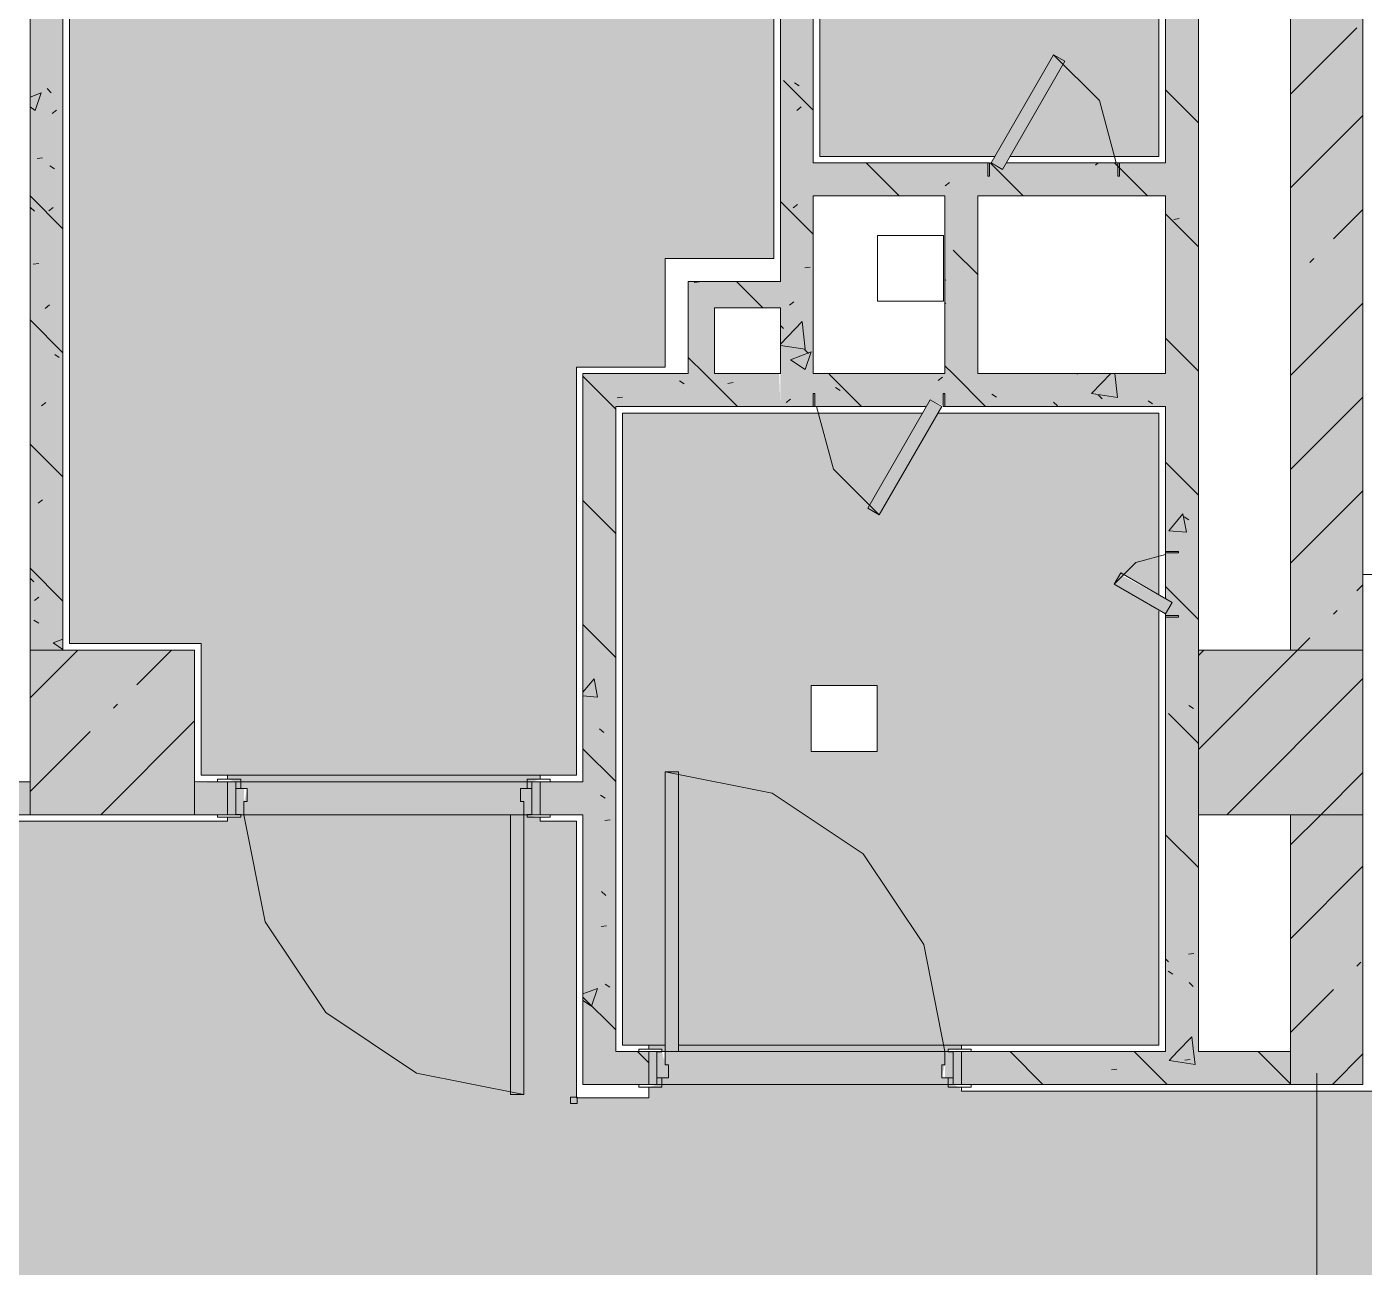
# Model space of a CAD drawing. Header units: millimetres. Extents: x -3817 to 677485, y -22715 to 103890.
# Drawn here: x -513.88 to -481.89, y -19435.97 to -19406.29 of the extents above; entities that cross this region are included whole.
import ezdxf

# ---------------------------------------------------------------- set-up
doc = ezdxf.new("R2010")
doc.units = ezdxf.units.MM
doc.layers.add('PDF _Геометрия', color=7, linetype='Continuous', true_color=0x1d1d1d)
doc.layers.add('PDF _Сплошная заливка', color=7, linetype='Continuous', true_color=0xffffff)

msp = doc.modelspace()

# ---------------------------------------------------------------- hatches: boundary and pattern name
at = {"layer": 'PDF _Сплошная заливка', "transparency": 33554559}
h = msp.add_hatch(color=256, dxfattribs=at)
h.paths.add_polyline_path([(-464.516, -19442.579), (-464.453, -19442.973), (-463.965, -19442.973), (-464.045, -19442.579), (-464.453, -19442.579)], flags=0)
h.paths.add_polyline_path([(-464.516, -19431.95), (-463.965, -19431.95), (-463.965, -19431.753), (-464.453, -19431.753), (-464.516, -19431.871)], flags=0)
h.paths.add_polyline_path([(-697.46, -19395.219), (-697.523, -19394.983), (-697.618, -19395.022), (-697.618, -19395.219), (-697.523, -19395.219)], flags=0)
h.paths.add_polyline_path([(-623.959, -19409.392), (-624.022, -19408.998), (-624.117, -19408.998), (-624.117, -19409.392), (-624.022, -19409.392)], flags=0)
h.paths.add_polyline_path([(-623.959, -19420.021), (-624.117, -19420.021), (-624.117, -19420.415), (-624.022, -19420.415), (-623.959, -19420.1)], flags=0)
h.paths.add_polyline_path([(-514.987, -19444.981), (-514.953, -19444.351), (-514.79, -19444.351), (-514.79, -19444.194), (-514.593, -19444.131), (-514.593, -19444.036), (-505.302, -19444.036), (-505.302, -19444.131), (-505.105, -19444.194), (-505.105, -19444.351), (-504.83, -19444.351), (-504.987, -19445.044), (-505.302, -19445.044), (-505.302, -19445.138), (-497.349, -19445.138), (-497.349, -19444.981), (-497.034, -19444.981), (-496.956, -19444.351), (-496.838, -19444.351), (-496.838, -19444.194), (-496.641, -19444.131), (-496.641, -19444.036), (-491.917, -19444.036), (-491.917, -19444.131), (-491.72, -19444.194), (-491.72, -19444.351), (-491.444, -19444.351), (-491.602, -19445.044), (-491.917, -19445.044), (-491.917, -19445.138), (-485.145, -19445.138), (-485.145, -19444.981), (-484.83, -19444.981), (-484.751, -19444.351), (-484.633, -19444.351), (-484.633, -19444.194), (-484.437, -19444.131), (-484.437, -19444.036), (-475.067, -19444.036), (-475.067, -19444.131), (-474.87, -19444.194), (-474.87, -19444.351), (-474.594, -19444.351), (-474.752, -19445.044), (-475.067, -19445.044), (-475.067, -19445.138), (-467.114, -19445.138), (-467.114, -19444.981), (-466.799, -19444.981), (-466.721, -19444.351), (-466.603, -19444.351), (-466.603, -19444.194), (-466.406, -19444.131), (-466.406, -19444.036), (-465.303, -19444.036), (-465.303, -19442.776), (-465.146, -19442.776), (-465.146, -19442.501), (-464.516, -19442.579), (-464.516, -19442.264), (-463.965, -19442.264), (-463.965, -19432.265), (-464.516, -19432.265), (-464.516, -19431.95), (-465.146, -19431.871), (-465.146, -19431.753), (-465.303, -19431.753), (-465.366, -19431.753), (-468.849, -19431.753), (-468.849, -19431.596), (-469.115, -19431.556), (-469.046, -19431.153), (-475.739, -19431.153), (-475.739, -19431.596), (-475.936, -19431.596), (-475.936, -19431.753), (-491.523, -19431.753), (-491.577, -19431.659), (-491.72, -19431.596), (-491.72, -19431.438), (-491.995, -19431.438), (-491.838, -19430.745), (-491.523, -19430.745), (-491.523, -19430.651), (-498.294, -19430.651), (-498.294, -19430.808), (-498.609, -19430.808), (-498.688, -19431.438), (-498.806, -19431.438), (-498.806, -19431.596), (-499.003, -19431.659), (-499.003, -19431.911), (-500.735, -19431.911), (-500.735, -19425.297), (-501.601, -19425.297), (-501.601, -19425.202), (-501.995, -19425.139), (-501.916, -19424.509), (-501.798, -19424.509), (-501.798, -19424.352), (-501.601, -19424.289), (-501.601, -19424.194), (-509.081, -19424.194), (-509.081, -19424.289), (-508.884, -19424.352), (-508.884, -19424.509), (-508.609, -19424.509), (-508.766, -19425.202), (-509.081, -19425.202), (-509.081, -19425.297), (-531.128, -19425.297), (-531.143, -19425.202), (-531.325, -19425.139), (-531.325, -19424.982), (-531.6, -19424.982), (-531.443, -19424.289), (-531.128, -19424.289), (-531.128, -19424.194), (-539.08, -19424.194), (-539.08, -19424.352), (-539.395, -19424.352), (-539.474, -19424.982), (-539.592, -19424.982), (-539.592, -19425.139), (-539.789, -19425.202), (-539.789, -19425.297), (-552.428, -19425.297), (-552.428, -19425.202), (-552.625, -19425.139), (-552.625, -19424.982), (-552.9, -19424.982), (-552.821, -19424.352), (-553.136, -19424.284), (-553.136, -19424.194), (-561.089, -19424.194), (-561.089, -19424.289), (-560.695, -19424.352), (-560.774, -19424.982), (-560.892, -19424.982), (-560.892, -19425.139), (-561.089, -19425.202), (-561.089, -19425.297), (-596.007, -19425.297), (-596.007, -19425.202), (-596.204, -19425.139), (-596.204, -19424.982), (-596.48, -19424.982), (-596.401, -19424.352), (-596.716, -19424.352), (-596.716, -19424.194), (-604.668, -19424.194), (-604.652, -19424.289), (-604.275, -19424.352), (-604.354, -19424.982), (-604.472, -19424.982), (-604.472, -19425.139), (-604.668, -19425.202), (-604.668, -19425.297), (-611.125, -19425.297), (-611.125, -19392.384), (-611.755, -19392.384), (-611.786, -19390.479), (-612.054, -19390.416), (-612.054, -19389.825), (-612.464, -19389.825), (-612.385, -19389.196), (-612.7, -19389.196), (-612.7, -19388.526), (-620.117, -19388.605), (-620.117, -19389.196), (-619.786, -19389.196), (-619.786, -19389.825), (-620.117, -19389.825), (-620.18, -19390.479), (-620.408, -19390.495), (-620.424, -19392.384), (-623.014, -19392.384), (-623.014, -19395.376), (-628.053, -19395.376), (-628.053, -19392.487), (-667.973, -19392.487), (-667.973, -19392.384), (-670.454, -19392.384), (-670.454, -19395.396), (-675.493, -19395.396), (-675.493, -19392.384), (-676.504, -19392.384), (-676.504, -19392.526), (-694.39, -19392.526), (-694.39, -19392.384), (-695.728, -19392.384), (-695.728, -19394.983), (-695.823, -19395.022), (-695.886, -19395.14), (-696.831, -19395.219), (-696.831, -19395.298), (-697.46, -19395.219), (-697.46, -19395.534), (-697.618, -19395.534), (-697.618, -19402.463), (-697.523, -19402.463), (-697.46, -19401.912), (-695.823, -19401.99), (-695.823, -19402.463), (-695.728, -19402.463), (-695.728, -19402.699), (-692.539, -19402.699), (-692.539, -19407.266), (-623.014, -19407.266), (-623.014, -19408.998), (-623.109, -19408.998), (-623.172, -19409.195), (-623.329, -19409.195), (-623.349, -19409.465), (-623.959, -19409.392), (-623.959, -19409.707), (-624.117, -19409.707), (-624.048, -19419.706), (-623.959, -19419.706), (-623.959, -19420.021), (-623.329, -19420.1), (-623.329, -19420.218), (-623.172, -19420.218), (-623.109, -19420.415), (-623.014, -19420.415), (-623.014, -19425.297), (-626.951, -19425.297), (-626.951, -19437.186), (-620.14, -19437.186), (-620.118, -19437.28), (-619.747, -19437.343), (-619.747, -19437.501), (-619.471, -19437.501), (-619.629, -19438.194), (-620.14, -19438.194), (-620.14, -19438.288), (-611.991, -19438.288), (-611.991, -19438.131), (-611.676, -19438.131), (-611.597, -19437.501), (-611.479, -19437.501), (-611.479, -19437.343), (-611.086, -19437.28), (-611.086, -19437.186), (-604.865, -19437.186), (-604.816, -19437.28), (-604.668, -19437.343), (-604.668, -19437.501), (-604.393, -19437.501), (-604.55, -19438.194), (-604.865, -19438.194), (-604.865, -19438.288), (-596.913, -19438.288), (-596.913, -19438.131), (-596.598, -19438.131), (-596.519, -19437.501), (-596.401, -19437.501), (-596.401, -19437.343), (-596.204, -19437.28), (-596.204, -19437.186), (-560.498, -19437.186), (-560.494, -19437.28), (-560.302, -19437.343), (-560.302, -19437.501), (-560.026, -19437.501), (-560.105, -19438.131), (-559.79, -19438.131), (-559.79, -19438.288), (-549.79, -19438.288), (-549.79, -19438.131), (-549.475, -19438.131), (-549.396, -19437.501), (-549.278, -19437.501), (-549.278, -19437.343), (-549.089, -19437.28), (-549.089, -19437.186), (-540.342, -19437.186), (-540.342, -19437.28), (-540.145, -19437.343), (-540.145, -19437.501), (-539.869, -19437.501), (-540.027, -19438.194), (-540.342, -19438.194), (-540.342, -19438.288), (-532.389, -19438.288), (-532.389, -19438.131), (-532.074, -19438.131), (-531.995, -19437.501), (-531.877, -19437.501), (-531.877, -19437.343), (-531.68, -19437.28), (-531.68, -19437.186), (-529.161, -19437.186), (-529.161, -19444.036), (-523.254, -19444.036), (-523.254, -19444.131), (-523.057, -19444.194), (-523.057, -19444.351), (-522.782, -19444.351), (-522.939, -19445.044), (-523.254, -19445.044), (-523.254, -19445.138), (-515.302, -19445.138), (-515.302, -19444.981), (-515.065, -19444.981)], flags=0)
h.paths.add_polyline_path([(-514.908, -19445.138), (-514.593, -19445.138), (-514.593, -19445.044), (-514.987, -19444.981), (-514.987, -19445.138)], flags=0)
h.paths.add_polyline_path([(-484.594, -19445.138), (-484.437, -19445.138), (-484.5, -19445.044), (-484.83, -19444.981), (-484.751, -19445.138), (-484.633, -19445.138)], flags=0)
h.paths.add_polyline_path([(-496.739, -19445.138), (-496.641, -19445.138), (-496.665, -19445.044), (-497.034, -19444.981), (-496.956, -19445.138), (-496.838, -19445.138)], flags=0)
h.paths.add_polyline_path([(-466.67, -19445.138), (-466.406, -19445.138), (-466.406, -19445.044), (-466.799, -19444.981), (-466.721, -19445.138)], flags=0)
h.paths.add_polyline_path([(-532.074, -19438.288), (-531.68, -19438.288), (-531.68, -19438.194), (-532.074, -19438.131)], flags=0)
h.paths.add_polyline_path([(-560.444, -19438.288), (-560.105, -19438.25), (-560.183, -19438.194), (-560.498, -19438.194), (-560.498, -19438.288)], flags=0)
h.paths.add_polyline_path([(-549.475, -19438.288), (-549.089, -19438.288), (-549.089, -19438.194), (-549.475, -19438.131)], flags=0)
h.paths.add_polyline_path([(-596.598, -19438.288), (-596.204, -19438.288), (-596.221, -19438.194), (-596.598, -19438.238)], flags=0)
h.paths.add_polyline_path([(-611.086, -19438.288), (-611.125, -19438.194), (-611.676, -19438.216), (-611.676, -19438.288), (-611.125, -19438.288)], flags=0)
h.paths.add_polyline_path([(-501.995, -19431.832), (-502.31, -19431.832), (-502.31, -19425.139), (-501.995, -19425.139), (-501.995, -19430.912)], flags=0)
h.paths.add_polyline_path([(-498.688, -19430.808), (-498.609, -19430.808), (-498.609, -19430.651), (-499.003, -19430.651), (-499.003, -19430.745), (-498.688, -19430.745)], flags=0)
h.paths.add_polyline_path([(-539.395, -19424.352), (-539.474, -19424.194), (-539.789, -19424.194), (-539.789, -19424.289), (-539.474, -19424.352)], flags=0)
h.paths.add_polyline_path([(-552.821, -19424.352), (-552.428, -19424.289), (-552.428, -19424.194), (-552.821, -19424.244)], flags=0)
h.paths.add_polyline_path([(-596.401, -19424.352), (-596.007, -19424.289), (-596.007, -19424.194), (-596.401, -19424.194)], flags=0)
h.paths.add_polyline_path([(-612.385, -19389.196), (-612.054, -19389.196), (-611.991, -19388.542), (-612.385, -19388.605), (-612.385, -19389.077)], flags=0)
h = msp.add_hatch(color=256, dxfattribs=at)
h.paths.add_polyline_path([(-495.066, -19415.376), (-495.066, -19400.337), (-495.853, -19400.337), (-495.853, -19415.376), (-495.114, -19415.376)], flags=0)
h.paths.add_polyline_path([(-495.066, -19394.432), (-495.066, -19392.227), (-495.853, -19392.227), (-495.853, -19394.432)], flags=0)
for points in [[(-485.854, -19430.808), (-485.854, -19392.227), (-486.641, -19392.227), (-486.641, -19419.973), (-486.484, -19420.063), (-486.641, -19420.336), (-486.641, -19430.808)], [(-509.081, -19424.194), (-500.735, -19424.194), (-500.735, -19414.431), (-498.609, -19414.431), (-498.609, -19411.833), (-496.011, -19411.833), (-496.011, -19395.14), (-500.971, -19395.14), (-500.971, -19394.825), (-496.011, -19394.825), (-496.011, -19392.384), (-508.766, -19392.384), (-508.766, -19394.983), (-512.861, -19395.022), (-512.861, -19421.045), (-509.711, -19421.045), (-509.711, -19424.194)], [(-513.018, -19421.202), (-513.03, -19394.432), (-513.806, -19394.432), (-513.806, -19421.202), (-513.03, -19421.202)], [(-483.58, -19421.202), (-481.917, -19421.202), (-481.917, -19394.432), (-483.649, -19394.432), (-483.649, -19421.202)], [(-490.814, -19410.336), (-486.641, -19410.336), (-486.641, -19409.549), (-490.451, -19409.549), (-490.542, -19409.707), (-490.893, -19409.549), (-495.066, -19409.549), (-495.066, -19410.336), (-490.824, -19410.336)], [(-491.917, -19414.588), (-491.129, -19414.588), (-491.129, -19410.336), (-491.917, -19410.336), (-491.917, -19413.923)], [(-498.058, -19414.588), (-497.428, -19414.588), (-497.428, -19412.384), (-498.058, -19412.384), (-498.058, -19414.431)], [(-495.853, -19413.014), (-495.853, -19412.384), (-497.428, -19412.384), (-497.428, -19413.014), (-496.096, -19413.014)], [(-495.853, -19415.376), (-495.886, -19414.588), (-500.578, -19414.588), (-500.578, -19415.376), (-496.665, -19415.376)], [(-487.762, -19415.376), (-486.641, -19415.376), (-486.641, -19414.588), (-495.066, -19414.588), (-495.066, -19415.376), (-492.359, -19415.376), (-492.268, -19415.218), (-491.917, -19415.376), (-488.483, -19415.376)], [(-510.241, -19425.139), (-509.869, -19425.139), (-509.869, -19421.202), (-513.806, -19421.202), (-513.806, -19425.139), (-512.042, -19425.139)], [(-483.428, -19425.139), (-481.917, -19425.139), (-481.917, -19421.202), (-485.854, -19421.202), (-485.854, -19425.139)], [(-483.18, -19431.596), (-481.917, -19431.596), (-481.917, -19425.139), (-483.649, -19425.139), (-483.649, -19431.596)]]:
    msp.add_hatch(color=256, dxfattribs=at).paths.add_polyline_path(points)
h = msp.add_hatch(color=256, dxfattribs=at)
h.paths.add_polyline_path([(-495.853, -19394.825), (-495.853, -19393.644), (-496.011, -19393.644), (-496.011, -19394.825), (-495.916, -19394.825)], flags=0)
h.paths.add_polyline_path([(-490.814, -19409.392), (-490.723, -19409.392), (-489.31, -19406.963), (-489.046, -19407.115), (-490.36, -19409.392), (-486.799, -19409.392), (-486.799, -19393.802), (-494.909, -19393.802), (-494.909, -19393.644), (-495.066, -19393.644), (-495.067, -19394.628), (-495.224, -19394.628), (-495.224, -19394.904), (-495.853, -19394.825), (-495.853, -19395.14), (-496.011, -19395.14), (-496.011, -19399.549), (-494.909, -19399.549), (-494.909, -19409.392), (-491.042, -19409.392)], flags=0)
h.paths.add_polyline_path([(-493.271, -19402.364), (-494.846, -19402.364), (-494.846, -19400.789), (-493.271, -19400.789)], flags=0)
at = {"layer": 'PDF _Сплошная заливка', "true_color": 0xe2e2e2, "transparency": 33554559}
for points in [[(-493.491, -19417.967), (-491.995, -19415.376), (-492.268, -19415.218), (-493.764, -19417.809), (-493.53, -19417.945)], [(-486.641, -19420.336), (-486.484, -19420.063), (-487.732, -19419.391), (-487.869, -19419.627), (-486.749, -19420.274)]]:
    msp.add_hatch(color=254, dxfattribs=at).paths.add_polyline_path(points)
at = {"layer": 'PDF _Сплошная заливка', "transparency": 33554559}
h = msp.add_hatch(color=256, dxfattribs=at)
h.paths.add_polyline_path([(-499.633, -19430.651), (-498.609, -19430.651), (-498.609, -19424.116), (-498.294, -19424.116), (-498.294, -19430.651), (-486.799, -19430.651), (-486.799, -19420.245), (-487.869, -19419.627), (-487.648, -19419.391), (-486.799, -19419.882), (-486.799, -19415.533), (-492.086, -19415.533), (-493.539, -19417.939), (-493.764, -19417.809), (-492.45, -19415.533), (-499.633, -19415.533), (-499.633, -19428.623)], flags=0)
h.paths.add_polyline_path([(-493.539, -19423.627), (-495.114, -19423.627), (-495.114, -19422.052), (-493.539, -19422.052)], flags=0)
h = msp.add_hatch(color=256, dxfattribs=at)
h.paths.add_polyline_path([(-501.601, -19425.139), (-499.79, -19425.139), (-499.79, -19424.352), (-501.601, -19424.352)], flags=0)
h.paths.add_polyline_path([(-521.06, -19425.139), (-513.806, -19425.139), (-513.806, -19424.352), (-531.128, -19424.352), (-531.128, -19425.139), (-522.204, -19425.139)], flags=0)
h.paths.add_polyline_path([(-509.28, -19425.139), (-509.081, -19425.139), (-509.081, -19424.352), (-509.869, -19424.38), (-509.869, -19425.139), (-509.318, -19425.139)], flags=0)
h.paths.add_polyline_path([(-595.771, -19425.139), (-595.22, -19425.056), (-595.22, -19424.352), (-596.007, -19424.352), (-596.007, -19425.139)], flags=0)
h.paths.add_polyline_path([(-591.283, -19425.139), (-569.788, -19425.139), (-569.788, -19424.352), (-591.283, -19424.352), (-591.283, -19424.966)], flags=0)
h.paths.add_polyline_path([(-565.851, -19425.139), (-561.089, -19425.139), (-561.089, -19424.352), (-565.851, -19424.428), (-565.851, -19424.86)], flags=0)
h.paths.add_polyline_path([(-604.668, -19425.139), (-604.668, -19424.352), (-610.967, -19424.352), (-610.967, -19425.139), (-604.865, -19425.139)], flags=0)
h.paths.add_polyline_path([(-549.089, -19425.139), (-544.513, -19425.139), (-544.513, -19424.352), (-552.428, -19424.352), (-552.428, -19425.139), (-549.395, -19425.139)], flags=0)
h.paths.add_polyline_path([(-539.896, -19425.139), (-539.789, -19425.139), (-539.789, -19424.352), (-540.576, -19424.352), (-540.576, -19425.139), (-540.025, -19425.139)], flags=0)
at = {"layer": 'PDF _Сплошная заливка', "true_color": 0xe2e2e2, "transparency": 33554559}
h = msp.add_hatch(color=254, dxfattribs=at)
h.paths.add_polyline_path([(-501.916, -19425.139), (-501.798, -19425.139), (-501.798, -19424.509), (-502.074, -19424.509), (-501.995, -19425.139)], flags=0)
h.paths.add_polyline_path([(-508.688, -19425.139), (-508.688, -19424.509), (-508.884, -19424.509), (-508.884, -19425.139), (-508.766, -19425.139)], flags=0)
at = {"layer": 'PDF _Сплошная заливка', "transparency": 33554559}
h = msp.add_hatch(color=256, dxfattribs=at)
h.paths.add_polyline_path([(-491.523, -19431.596), (-483.649, -19431.596), (-483.649, -19430.808), (-491.523, -19430.808), (-491.523, -19431.493)], flags=0)
h.paths.add_polyline_path([(-499.633, -19431.596), (-499.003, -19431.596), (-499.003, -19430.808), (-500.578, -19430.808), (-500.578, -19431.596), (-499.79, -19431.596)], flags=0)
at = {"layer": 'PDF _Сплошная заливка', "true_color": 0xe2e2e2, "transparency": 33554559}
h = msp.add_hatch(color=254, dxfattribs=at)
h.paths.add_polyline_path([(-491.72, -19431.438), (-491.72, -19430.808), (-491.917, -19430.808), (-491.917, -19431.438)], flags=0)
h.paths.add_polyline_path([(-498.609, -19431.438), (-498.531, -19431.438), (-498.688, -19430.808), (-498.806, -19430.808), (-498.806, -19431.438)], flags=0)
at = {"layer": 'PDF _Сплошная заливка', "true_color": 0xfbfbfb, "transparency": 33554559}
msp.add_hatch(color=7, dxfattribs=at).paths.add_polyline_path([(-491.523, -19431.596), (-491.523, -19430.808), (-491.72, -19430.808), (-491.72, -19431.596), (-491.589, -19431.596)])

# ---------------------------------------------------------------- linework, layer by layer
at = {"layer": 'PDF _Геометрия', "color": 7, "lineweight": 9}
for points in [[(-491.287, -19431.596), (-483.649, -19431.596), (-481.917, -19431.596), (-481.917, -19430.808), (-481.917, -19425.139), (-483.649, -19425.139), (-483.649, -19430.808), (-485.854, -19430.808), (-485.854, -19392.227), (-485.854, -19390.495), (-486.641, -19390.495), (-509.869, -19390.495), (-509.869, -19392.227), (-509.514, -19392.227), (-509.514, -19394.432), (-513.018, -19394.432), (-513.018, -19395.022), (-508.924, -19395.022), (-508.924, -19394.924), (-508.924, -19394.432), (-508.924, -19392.227), (-495.853, -19392.227)], [(-495.066, -19392.227), (-486.641, -19392.227), (-486.641, -19409.549), (-487.744, -19409.549), (-490.451, -19409.549)], [(-513.018, -19421.202), (-513.018, -19394.432), (-513.806, -19394.432), (-513.806, -19421.202), (-513.03, -19421.202)], [(-495.853, -19400.573), (-495.853, -19412.384), (-497.428, -19412.384), (-498.058, -19412.384), (-498.058, -19414.588), (-500.578, -19414.588), (-500.578, -19415.376), (-500.578, -19424.352), (-501.365, -19424.352)], [(-490.893, -19409.549), (-495.066, -19409.549), (-495.066, -19400.573)], [(-483.649, -19407.901), (-482.062, -19406.314)], [(-483.649, -19410.146), (-481.917, -19408.414)], [(-482.623, -19411.366), (-481.917, -19410.659)], [(-483.185, -19411.927), (-483.091, -19411.833)], [(-483.649, -19414.636), (-481.917, -19412.904)], [(-481.917, -19414.391), (-481.917, -19419.391), (-481.917, -19414.391)], [(-483.649, -19416.881), (-481.917, -19415.149)], [(-499.239, -19430.808), (-499.79, -19430.808), (-499.79, -19425.139), (-499.79, -19424.352), (-499.79, -19415.376), (-495.853, -19415.376), (-495.066, -19415.376), (-492.359, -19415.376)], [(-491.917, -19415.376), (-486.641, -19415.376), (-486.641, -19419.973)], [(-483.649, -19419.126), (-481.917, -19417.394)], [(-482.062, -19419.784), (-481.917, -19419.639)], [(-486.641, -19420.336), (-486.641, -19430.808), (-491.287, -19430.808)], [(-482.623, -19420.345), (-482.53, -19420.252)], [(-485.854, -19423.576), (-483.48, -19421.202), (-483.185, -19420.907)], [(-513.806, -19422.343), (-512.665, -19421.202)], [(-511.247, -19422.029), (-510.42, -19421.202)], [(-485.854, -19421.331), (-485.725, -19421.202)], [(-485.172, -19425.139), (-481.917, -19421.884)], [(-511.808, -19422.59), (-511.715, -19422.497)], [(-512.112, -19425.139), (-509.869, -19422.896)], [(-513.806, -19424.588), (-512.369, -19423.152)], [(-483.649, -19425.861), (-482.927, -19425.139), (-481.917, -19424.129)], [(-513.806, -19424.352), (-530.892, -19424.352)], [(-509.318, -19424.352), (-509.869, -19424.352)], [(-509.081, -19425.139), (-509.081, -19424.352)], [(-508.766, -19424.352), (-501.916, -19424.352)], [(-501.601, -19424.352), (-501.601, -19425.139)], [(-530.892, -19425.139), (-509.318, -19425.139)], [(-501.995, -19425.139), (-508.766, -19425.139)], [(-501.365, -19425.139), (-500.578, -19425.139), (-500.578, -19430.808), (-500.578, -19431.596), (-499.239, -19431.596)], [(-483.649, -19428.106), (-481.917, -19426.374)], [(-482.062, -19428.764), (-481.969, -19428.671)], [(-483.649, -19430.351), (-482.623, -19429.325)], [(-499.003, -19431.596), (-499.003, -19430.808)], [(-498.609, -19430.808), (-491.838, -19430.808)], [(-491.523, -19430.808), (-491.523, -19431.596)], [(-483.649, -19430.808), (-483.649, -19431.596)], [(-482.649, -19431.596), (-481.917, -19430.864)], [(-491.838, -19431.596), (-498.688, -19431.596)]]:
    msp.add_lwpolyline(points, dxfattribs=at)
at = {"layer": 'PDF _Геометрия', "color": 253, "lineweight": 9, "true_color": 0xaaaaaa}
for points in [[(-481.917, -19390.495), (-481.917, -19419.391)], [(-489.318, -19406.958), (-490.814, -19409.549), (-490.542, -19409.707), (-489.046, -19407.115)], [(-490.854, -19409.864), (-490.854, -19409.549), (-490.893, -19409.549), (-490.893, -19409.864)], [(-487.783, -19409.864), (-487.744, -19409.864), (-487.744, -19409.549), (-487.783, -19409.549)], [(-491.955, -19411.282), (-493.53, -19411.282), (-493.53, -19412.856), (-491.955, -19412.856)], [(-493.53, -19411.282), (-491.955, -19411.282), (-491.955, -19412.856), (-493.53, -19412.856)], [(-491.955, -19411.282), (-493.53, -19411.282), (-493.53, -19412.856), (-491.955, -19412.856)], [(-493.53, -19411.282), (-491.955, -19411.282), (-491.955, -19412.856), (-493.53, -19412.856)], [(-495.027, -19415.061), (-495.066, -19415.061), (-495.066, -19415.376), (-495.027, -19415.376)], [(-493.491, -19417.967), (-491.995, -19415.376), (-492.268, -19415.218), (-493.764, -19417.809)], [(-491.956, -19415.061), (-491.956, -19415.376), (-491.917, -19415.376), (-491.917, -19415.061)], [(-486.326, -19418.879), (-486.326, -19418.84), (-486.641, -19418.84), (-486.641, -19418.879)], [(-487.869, -19419.627), (-486.641, -19420.336), (-486.484, -19420.063), (-487.711, -19419.355)], [(-481.917, -19419.391), (-481.523, -19419.391)], [(-486.326, -19420.376), (-486.641, -19420.376), (-486.641, -19420.415), (-486.326, -19420.415)], [(-493.539, -19423.627), (-495.114, -19423.627), (-495.114, -19422.052), (-493.539, -19422.052)], [(-498.609, -19424.116), (-498.609, -19430.808), (-498.294, -19430.808), (-498.294, -19424.116)], [(-508.766, -19424.289), (-509.318, -19424.289), (-509.318, -19424.352), (-508.766, -19424.352)], [(-508.884, -19424.352), (-509.081, -19424.352), (-509.081, -19425.139), (-508.884, -19425.139)], [(-508.766, -19424.352), (-508.884, -19424.352), (-508.884, -19424.509), (-508.766, -19424.509)], [(-508.688, -19425.139), (-508.688, -19424.824), (-508.609, -19424.824), (-508.609, -19424.509), (-508.884, -19424.509), (-508.884, -19425.139)], [(-501.995, -19425.139), (-501.798, -19425.139), (-501.798, -19424.509), (-502.074, -19424.509), (-502.074, -19424.824), (-501.995, -19424.824)], [(-501.916, -19424.289), (-501.916, -19424.352), (-501.365, -19424.352), (-501.365, -19424.289)], [(-501.916, -19424.352), (-501.916, -19424.509), (-501.798, -19424.509), (-501.798, -19424.352)], [(-501.798, -19424.352), (-501.798, -19425.139), (-501.601, -19425.139), (-501.601, -19424.352)], [(-508.766, -19425.139), (-509.318, -19425.139), (-509.318, -19425.202), (-508.766, -19425.202)], [(-508.766, -19425.131), (-508.884, -19425.131), (-508.884, -19425.139), (-508.766, -19425.139)], [(-501.995, -19431.832), (-501.995, -19425.139), (-502.31, -19425.139), (-502.31, -19431.832)], [(-501.916, -19425.131), (-501.916, -19425.139), (-501.798, -19425.139), (-501.798, -19425.131)], [(-501.916, -19425.139), (-501.916, -19425.202), (-501.365, -19425.202), (-501.365, -19425.139)], [(-498.688, -19430.808), (-498.688, -19430.745), (-499.239, -19430.745), (-499.239, -19430.808)], [(-498.806, -19431.596), (-498.806, -19430.808), (-499.003, -19430.808), (-499.003, -19431.596)], [(-498.609, -19430.808), (-498.806, -19430.808), (-498.806, -19431.438), (-498.531, -19431.438), (-498.531, -19431.123), (-498.609, -19431.123)], [(-498.688, -19430.816), (-498.688, -19430.808), (-498.806, -19430.808), (-498.806, -19430.816)], [(-491.917, -19430.808), (-491.917, -19431.123), (-491.995, -19431.123), (-491.995, -19431.438), (-491.72, -19431.438), (-491.72, -19430.808)], [(-491.838, -19430.808), (-491.287, -19430.808), (-491.287, -19430.745), (-491.838, -19430.745)], [(-491.838, -19430.816), (-491.72, -19430.816), (-491.72, -19430.808), (-491.838, -19430.808)], [(-491.72, -19431.596), (-491.523, -19431.596), (-491.523, -19430.808), (-491.72, -19430.808)], [(-498.688, -19431.659), (-498.688, -19431.596), (-499.239, -19431.596), (-499.239, -19431.659)], [(-498.688, -19431.596), (-498.688, -19431.438), (-498.806, -19431.438), (-498.806, -19431.596)], [(-491.838, -19431.596), (-491.72, -19431.596), (-491.72, -19431.438), (-491.838, -19431.438)], [(-491.838, -19431.659), (-491.287, -19431.659), (-491.287, -19431.596), (-491.838, -19431.596)]]:
    msp.add_lwpolyline(points, close=True, dxfattribs=at)
for points in [[(-490.36, -19409.392), (-486.799, -19409.392), (-486.799, -19393.802), (-494.909, -19393.802), (-494.909, -19393.644), (-495.066, -19393.644)], [(-483.649, -19419.391), (-483.649, -19394.432)], [(-512.861, -19395.018), (-512.861, -19421.045), (-509.711, -19421.045), (-509.711, -19424.194), (-500.735, -19424.194), (-500.735, -19414.431), (-498.609, -19414.431), (-498.609, -19411.833), (-496.011, -19411.833), (-496.011, -19395.14), (-496.011, -19399.549), (-494.909, -19399.549), (-494.909, -19409.392), (-490.723, -19409.392)], [(-487.822, -19409.549), (-488.223, -19408.053), (-489.318, -19406.958)], [(-492.45, -19415.533), (-499.633, -19415.533), (-499.633, -19430.651), (-498.609, -19430.651), (-499.003, -19430.651), (-499.003, -19430.745)], [(-494.987, -19415.376), (-494.586, -19416.872), (-493.491, -19417.967)], [(-486.799, -19419.882), (-486.799, -19415.533), (-492.086, -19415.533)], [(-486.641, -19418.919), (-487.35, -19419.109), (-487.869, -19419.627)], [(-491.523, -19430.745), (-491.523, -19430.651), (-498.294, -19430.651), (-486.799, -19430.651), (-486.799, -19420.274)], [(-501.601, -19424.289), (-501.601, -19424.194), (-509.081, -19424.194), (-509.081, -19424.289)], [(-491.917, -19430.808), (-492.426, -19428.247), (-493.877, -19426.076), (-496.048, -19424.625), (-498.609, -19424.116)], [(-509.081, -19425.202), (-509.081, -19425.297), (-531.128, -19425.297), (-531.128, -19425.202)], [(-508.688, -19425.139), (-508.178, -19427.7), (-506.727, -19429.872), (-504.556, -19431.322), (-501.995, -19431.832)], [(-499.003, -19431.659), (-499.003, -19431.911), (-500.735, -19431.911), (-500.735, -19425.297), (-501.601, -19425.297), (-501.601, -19425.202)], [(-483.019, -19618.882), (-483.019, -19525.301), (-483.019, -19524.901), (-483.019, -19431.319)], [(-476.369, -19431.753), (-491.523, -19431.753), (-491.523, -19431.659)]]:
    msp.add_lwpolyline(points, dxfattribs=at)
at = {"layer": 'PDF _Геометрия', "color": 7, "lineweight": 9}
for points in [[(-483.649, -19394.432), (-483.649, -19421.202), (-481.917, -19421.202), (-481.917, -19394.432)], [(-481.917, -19408.092), (-481.917, -19412.029)], [(-491.917, -19414.588), (-495.066, -19414.588), (-495.066, -19410.336), (-491.917, -19410.336)], [(-491.129, -19410.336), (-490.893, -19410.336), (-487.744, -19410.336), (-486.641, -19410.336), (-486.641, -19414.588), (-491.129, -19414.588)], [(-497.428, -19413.014), (-495.853, -19413.014), (-495.853, -19414.588), (-497.428, -19414.588)], [(-509.869, -19421.202), (-513.806, -19421.202), (-513.806, -19425.139), (-509.869, -19425.139)], [(-481.917, -19421.202), (-485.854, -19421.202), (-485.854, -19425.139), (-481.917, -19425.139)], [(-500.719, -19432.048), (-500.719, -19431.895), (-500.877, -19431.895), (-500.877, -19432.048)]]:
    msp.add_lwpolyline(points, close=True, dxfattribs=at)
at = {"layer": 'PDF _Геометрия', "color": 8, "lineweight": 9, "true_color": 0x787878}
for points in [[(-495.066, -19408.283), (-495.776, -19407.573)], [(-495.514, -19407.629), (-495.402, -19407.7)], [(-513.806, -19407.975), (-513.537, -19407.872)], [(-513.679, -19408.295), (-513.537, -19407.872)], [(-513.297, -19407.87), (-513.396, -19407.771)], [(-485.854, -19408.588), (-486.641, -19407.8)], [(-513.806, -19408.209), (-513.679, -19408.295)], [(-495.464, -19408.29), (-495.359, -19408.209)], [(-513.273, -19408.366), (-513.169, -19408.286)], [(-513.638, -19409.442), (-513.507, -19409.424)], [(-493.012, -19410.336), (-493.8, -19409.549)], [(-490.044, -19410.336), (-490.832, -19409.549)], [(-488.319, -19409.602), (-488.25, -19409.549)], [(-487.073, -19410.336), (-487.86, -19409.549)], [(-513.329, -19409.616), (-513.217, -19409.687)], [(-491.913, -19410.095), (-491.809, -19410.015)], [(-513.018, -19411.121), (-513.806, -19410.333)], [(-495.066, -19411.254), (-495.853, -19410.467)], [(-513.792, -19410.612), (-513.695, -19410.701)], [(-513.358, -19410.696), (-513.254, -19410.616)], [(-495.549, -19410.62), (-495.444, -19410.539)], [(-485.854, -19411.555), (-486.641, -19410.768)], [(-486.445, -19410.898), (-486.314, -19410.881)], [(-491.129, -19412.22), (-491.717, -19411.632)], [(-513.727, -19411.972), (-513.596, -19411.954)], [(-495.269, -19412.06), (-495.138, -19412.043)], [(-497.92, -19412.409), (-497.789, -19412.392)], [(-496.275, -19413.014), (-496.905, -19412.384)], [(-491.917, -19412.362), (-491.894, -19412.345)], [(-513.444, -19413.027), (-513.339, -19412.946)], [(-495.634, -19412.95), (-495.529, -19412.87)], [(-491.917, -19412.892), (-491.896, -19412.911)], [(-513.018, -19414.089), (-513.806, -19413.301)], [(-495.853, -19413.88), (-495.335, -19413.34)], [(-495.258, -19414.005), (-495.335, -19413.34)], [(-495.776, -19413.512), (-495.853, -19413.435)], [(-495.853, -19413.912), (-495.258, -19414.004)], [(-495.182, -19414.106), (-495.281, -19414.007)], [(-485.854, -19414.527), (-486.641, -19413.74)], [(-513.216, -19414.133), (-513.105, -19414.204)], [(-496.884, -19415.376), (-497.672, -19414.588), (-498.058, -19414.202)], [(-495.263, -19414.492), (-495.611, -19414.257), (-495.121, -19414.069)], [(-495.263, -19414.492), (-495.121, -19414.069)], [(-499.79, -19415.437), (-499.852, -19415.376), (-500.578, -19414.65)], [(-493.913, -19415.376), (-494.687, -19414.601)], [(-490.945, -19415.376), (-491.732, -19414.588), (-491.917, -19414.404)], [(-488.747, -19414.601), (-488.761, -19414.588)], [(-487.787, -19415.163), (-488.41, -19415.066), (-487.951, -19414.588)], [(-487.787, -19415.163), (-487.854, -19414.588)], [(-498.269, -19414.764), (-498.158, -19414.835)], [(-497.11, -19414.821), (-496.98, -19414.804)], [(-494.533, -19414.922), (-494.421, -19414.993)], [(-492.083, -19414.755), (-491.979, -19414.675)], [(-513.529, -19415.357), (-513.424, -19415.276)], [(-499.761, -19415.17), (-499.631, -19415.153)], [(-495.719, -19415.28), (-495.614, -19415.2)], [(-490.796, -19415.08), (-490.685, -19415.151)], [(-489.32, -19415.272), (-489.222, -19415.361)], [(-488.154, -19415.195), (-488.253, -19415.096)], [(-487.059, -19415.238), (-486.948, -19415.309)], [(-513.018, -19417.06), (-513.806, -19416.273)], [(-485.854, -19417.495), (-486.641, -19416.708)], [(-513.614, -19417.687), (-513.509, -19417.607)], [(-499.79, -19418.409), (-500.578, -19417.622)], [(-486.141, -19418.381), (-486.559, -19418.345), (-486.222, -19417.942)], [(-486.141, -19418.382), (-486.222, -19417.943)], [(-486.191, -19418.014), (-486.08, -19418.085)], [(-513.018, -19420.028), (-513.806, -19419.241)], [(-513.806, -19419.482), (-513.715, -19419.565)], [(-485.854, -19420.467), (-486.641, -19419.679)], [(-513.699, -19420.017), (-513.594, -19419.937)], [(-513.711, -19420.485), (-513.599, -19420.556)], [(-499.79, -19421.377), (-500.578, -19420.59)], [(-513.018, -19421.19), (-513.256, -19421.03), (-513.018, -19420.939)], [(-500.578, -19422.206), (-500.313, -19421.89)], [(-500.231, -19422.329), (-500.312, -19421.89)], [(-500.578, -19422.298), (-500.232, -19422.329)], [(-486.079, -19422.531), (-485.967, -19422.602)], [(-485.854, -19423.434), (-486.57, -19422.719)], [(-500.178, -19423.087), (-500.08, -19423.176)], [(-499.79, -19424.349), (-500.578, -19423.561)], [(-500.157, -19424.675), (-500.046, -19424.746)], [(-500.055, -19425.282), (-499.925, -19425.265)], [(-485.854, -19426.406), (-486.641, -19425.619)], [(-500.033, -19427.074), (-500.132, -19426.975)], [(-500.144, -19427.812), (-500.014, -19427.795)], [(-486.57, -19428.658), (-486.641, -19428.587)], [(-486.09, -19428.48), (-485.959, -19428.463)], [(-486.573, -19428.883), (-486.462, -19428.954)], [(-500.578, -19429.429), (-500.231, -19429.296)], [(-500.373, -19429.72), (-500.231, -19429.297)], [(-500.044, -19429.192), (-499.933, -19429.263)], [(-485.976, -19429.252), (-486.075, -19429.153)], [(-499.79, -19430.288), (-500.578, -19429.501)], [(-500.578, -19429.581), (-500.373, -19429.719)], [(-485.931, -19431.117), (-486.554, -19431.021), (-486.35, -19430.808), (-486.009, -19430.452)], [(-485.931, -19431.118), (-485.967, -19430.808), (-486.009, -19430.453)], [(-499.003, -19431.075), (-499.27, -19430.808)], [(-489.572, -19431.596), (-490.359, -19430.808)], [(-486.604, -19431.596), (-487.391, -19430.808)], [(-483.649, -19431.579), (-484.42, -19430.808)], [(-487.932, -19431.241), (-487.801, -19431.224)], [(-486.179, -19431.01), (-486.048, -19430.993)]]:
    msp.add_lwpolyline(points, dxfattribs=at)
at = {"layer": 'PDF _Сплошная заливка', "color": 254, "lineweight": 60, "true_color": 0xe2e2e2, "transparency": 33554559}
for points in [[(-490.542, -19409.707), (-489.046, -19407.115), (-490.814, -19409.549), (-489.318, -19406.958)], [(-498.294, -19430.808), (-498.294, -19424.116), (-498.609, -19430.808), (-498.609, -19424.116)], [(-501.995, -19431.832), (-501.995, -19425.139), (-502.31, -19431.832), (-502.31, -19425.139)]]:
    msp.add_solid(points, dxfattribs=at)
at = {"layer": 'PDF _Сплошная заливка', "lineweight": 60, "transparency": 33554559}
for points in [[(-499.79, -19424.352), (-499.79, -19415.376), (-500.578, -19424.352), (-500.578, -19415.376)], [(-499.79, -19430.808), (-499.79, -19425.139), (-500.578, -19430.808), (-500.578, -19425.139)]]:
    msp.add_solid(points, dxfattribs=at)
at = {"layer": 'PDF _Сплошная заливка', "color": 7, "lineweight": 60, "true_color": 0xfbfbfb, "transparency": 33554559}
for points in [[(-509.081, -19425.139), (-508.884, -19425.139), (-509.081, -19424.352), (-508.884, -19424.352)], [(-501.798, -19425.139), (-501.601, -19425.139), (-501.798, -19424.352), (-501.601, -19424.352)], [(-498.806, -19431.596), (-498.806, -19430.808), (-499.003, -19431.596), (-499.003, -19430.808)]]:
    msp.add_solid(points, dxfattribs=at)

doc.saveas('drawing.dxf')
